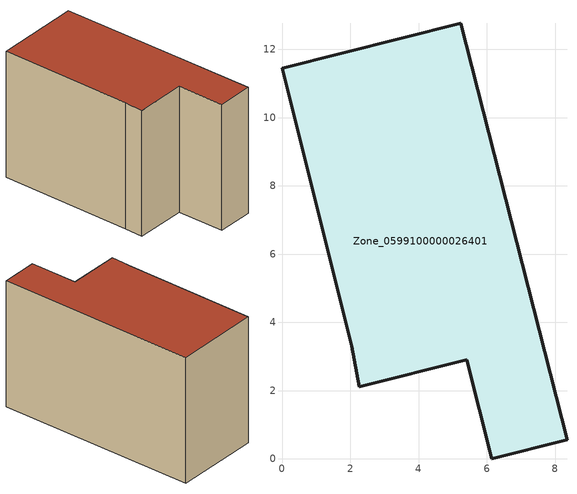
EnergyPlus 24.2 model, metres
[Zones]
Zone_0599100000026401
 floor ground (C_G): 5.23,12.77 8.35,0.56 6.14,0 5.41,2.91 2.26,2.12 2.04,3.3 0,11.45 z0
 wall outside (C_F): 2.26,2.12 5.41,2.91 6.14,0 8.35,0.56 5.23,12.77 0,11.45 2.04,3.3 2.26,2.12 z0:8.1
 roof outside (C_R): 5.23,12.77 0,11.45 2.04,3.3 2.26,2.12 5.41,2.91 6.14,0 8.35,0.56 z8.1
[BUILDING]
Pand.0599100000026401: North Axis=0; Terrain=City; Loads Convergence Tolerance Value=0.04; Temperature Convergence Tolerance Value=0.4; Solar Distribution=FullExterior; Maximum Number of Warmup Days=25; Minimum Number of Warmup Days=1
[Site:Location]
Rotterdam.The.Hague.AP_ZH_NLD Design_Conditions: Latitude=51.96; Longitude=4.45; Time Zone=1; Elevation=-4.5
[SITE:GROUNDTEMPERATURE:BUILDINGSURFACE]
18, 18, 18, 18, 18, 18, 18, 18, 18, 18, 18, 18
[MATERIAL] Thermal Absorptance=0.9; Solar Absorptance=0.7; Visible Absorptance=0.7
Name | Roughness | Thickness | Conductivity | Density | Specific Heat
G.TI.1975-1991 | MediumSmooth | 0.15 | 0.288461 | 540 | 1210
F.TI.1975-1991 | Rough | 0.3 | 0.230769 | 1920 | 840
R.TI.1975-1991 | MediumRough | 0.2 | 0.153846 | 1500 | 1000
[CONSTRUCTION]
C_G: G.TI.1975-1991
C_F: F.TI.1975-1991
C_R: R.TI.1975-1991
[ZONE]
Zone_0599100000026401: Type=1; Multiplier=1; Ceiling Height=Autocalculate; Volume=Autocalculate; Floor Area=autocalculate; Part of Total Floor Area=Yes
[ZONEINFILTRATION:DESIGNFLOWRATE]
Infil_Zone_0599100000026401: Zone or ZoneList or Space or SpaceList=Zone_0599100000026401; Schedule=AlwaysOn; Design Flow Rate Calculation Method=Flow/Area; Flow Rate per Floor Area=0.003; Constant Term Coefficient=1; Temperature Term Coefficient=0; Velocity Term Coefficient=0; Velocity Squared Term Coefficient=0
[HVACTEMPLATE:ZONE:IDEALLOADSAIRSYSTEM]
Zone_0599100000026401: Maximum Heating Supply Air Temperature=50; Minimum Cooling Supply Air Temperature=13; Maximum Heating Supply Air Humidity Ratio=0.0156; Minimum Cooling Supply Air Humidity Ratio=0.0077; Heating Limit=NoLimit; Cooling Limit=NoLimit; Dehumidification Control Type=ConstantSensibleHeatRatio; Cooling Sensible Heat Ratio=0.7; Dehumidification Setpoint=60; Humidification Control Type=None; Humidification Setpoint=30; Outdoor Air Method=None; Outdoor Air Flow Rate per Person=0.00944; Outdoor Air Flow Rate per Zone Floor Area=0; Outdoor Air Flow Rate per Zone=0; Demand Controlled Ventilation Type=None; Outdoor Air Economizer Type=NoEconomizer; Heat Recovery Type=None; Sensible Heat Recovery Effectiveness=0.7; Latent Heat Recovery Effectiveness=0.65
[ZONECONTROL:THERMOSTAT]
ThermostatControl_Zone_0599100000026401: Zone or ZoneList=Zone_0599100000026401; Control Type Schedule=DualSetpointControlType; Control 1=Thermostat_Zone_0599100000026401; Temperature Difference Between Cutout And Setpoint=0
[THERMOSTATSETPOINT:DUALSETPOINT]
Thermostat_Zone_0599100000026401: Heating Setpoint Temperature Schedule=HeatingSetpoint_Zone_0599100000026401; Cooling Setpoint Temperature Schedule=CoolingSetpoint_Zone_0599100000026401
[SCHEDULE:COMPACT]
HeatingSetpoint_Zone_0599100000026401: Through: 12/31, For: AllDays, Until: 24:00, 21
CoolingSetpoint_Zone_0599100000026401: Through: 12/31, For: AllDays, Until: 24:00, 24
DualSetpointControlType: Through: 12/31, For: AllDays, Until: 24:00, 4
AlwaysOn: Through: 12/31, For: AllDays, Until: 24:00, 1
